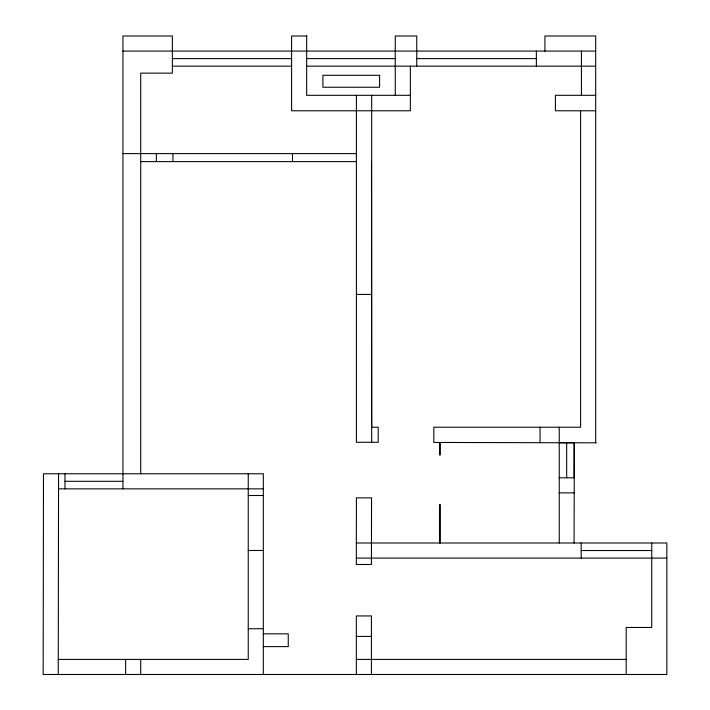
<?xml version="1.0" encoding="UTF-8"?>
<svg xmlns="http://www.w3.org/2000/svg" width="710" height="710" viewBox="0 0 710 710"><rect width="100%" height="100%" fill="white"/><g stroke="black" fill="none" stroke-linecap="round" stroke-linejoin="round"><path stroke-width="1.06" d="M58.247 674.5L58.566 473.765M356.34 542.999L356.402 497.87L371.543 497.87L371.428 564.477L356.34 564.477L356.34 542.999L666.841 542.999L666.841 674.5L43.159 674.5L43.479 473.765L263.33 473.765L263.33 674.5M574.079 542.999L574.337 442.809M306.667 35.988L291.588 35.988L291.588 110.778L410.353 110.778L410.353 66.154M122.945 51.076L595.69 51.076M172.361 58.619L291.588 58.619M306.667 58.619L395.266 58.619M416.743 58.619L536.361 58.619M172.361 66.154L291.588 66.154M306.667 66.154L595.69 66.154M410.353 95.309L306.667 95.309L306.667 35.5M595.69 95.309L555.415 95.309L555.415 110.778L595.69 110.778M122.945 153.617L356.402 153.617M140.713 161.614L356.402 161.614M356.402 294.419L371.587 294.419M559.249 442.774L574.079 442.774L574.079 477.803L559.249 477.803M596.258 442.827L433.828 442.445L433.828 427.225L580.602 427.225L580.602 110.778M64.965 481.309L122.945 481.309M58.566 488.853L263.33 488.853M559.249 492.882L574.212 492.882M248.243 495.5L263.33 495.5M248.243 550.481L263.33 550.481M581.179 550.543L651.753 550.543M356.34 558.087L666.841 558.087M248.243 628.732L263.33 628.732M263.33 633.844L288.26 633.844L288.26 646.624L263.33 646.624M356.34 636.4L371.303 636.4M58.247 659.413L248.243 659.413L248.243 473.765M356.34 659.413L626.184 659.413M371.49 161.614L371.685 442.294M651.753 542.999L651.753 627.454L626.184 627.454L626.184 674.5M595.69 442.827L595.69 35.988L544.934 35.988L544.934 51.076M581.437 51.076L581.437 95.309M581.179 542.999L581.179 558.087M566.669 442.791L566.669 477.803M559.249 427.225L559.249 542.999M540.07 427.225L540.07 442.72M536.361 51.076L536.361 66.154M440.342 442.463L440.342 454.995L439.508 454.995L439.508 442.463M440.342 542.999L440.342 504.544L439.508 504.544L439.508 542.999M416.743 66.154L416.743 35.988L395.266 35.988L395.266 95.309M371.676 95.309L371.676 427.225L378.208 427.225L378.208 442.303L356.402 442.25L356.402 95.309M371.428 674.5L371.428 615.943L356.34 615.943L356.34 674.5M292.476 153.617L292.476 161.614M172.938 153.617L172.938 161.614M156.377 153.617L156.377 161.614M140.713 473.765L140.713 73.139L172.361 73.139L172.361 35.988L122.945 35.988L122.945 488.853M140.713 659.413L140.713 674.5M125.626 659.413L125.626 674.5M64.965 473.765L64.965 488.853M379.593 75.287L322.89 75.287L322.89 87.241L379.593 87.241L379.593 75.287"/></g></svg>
